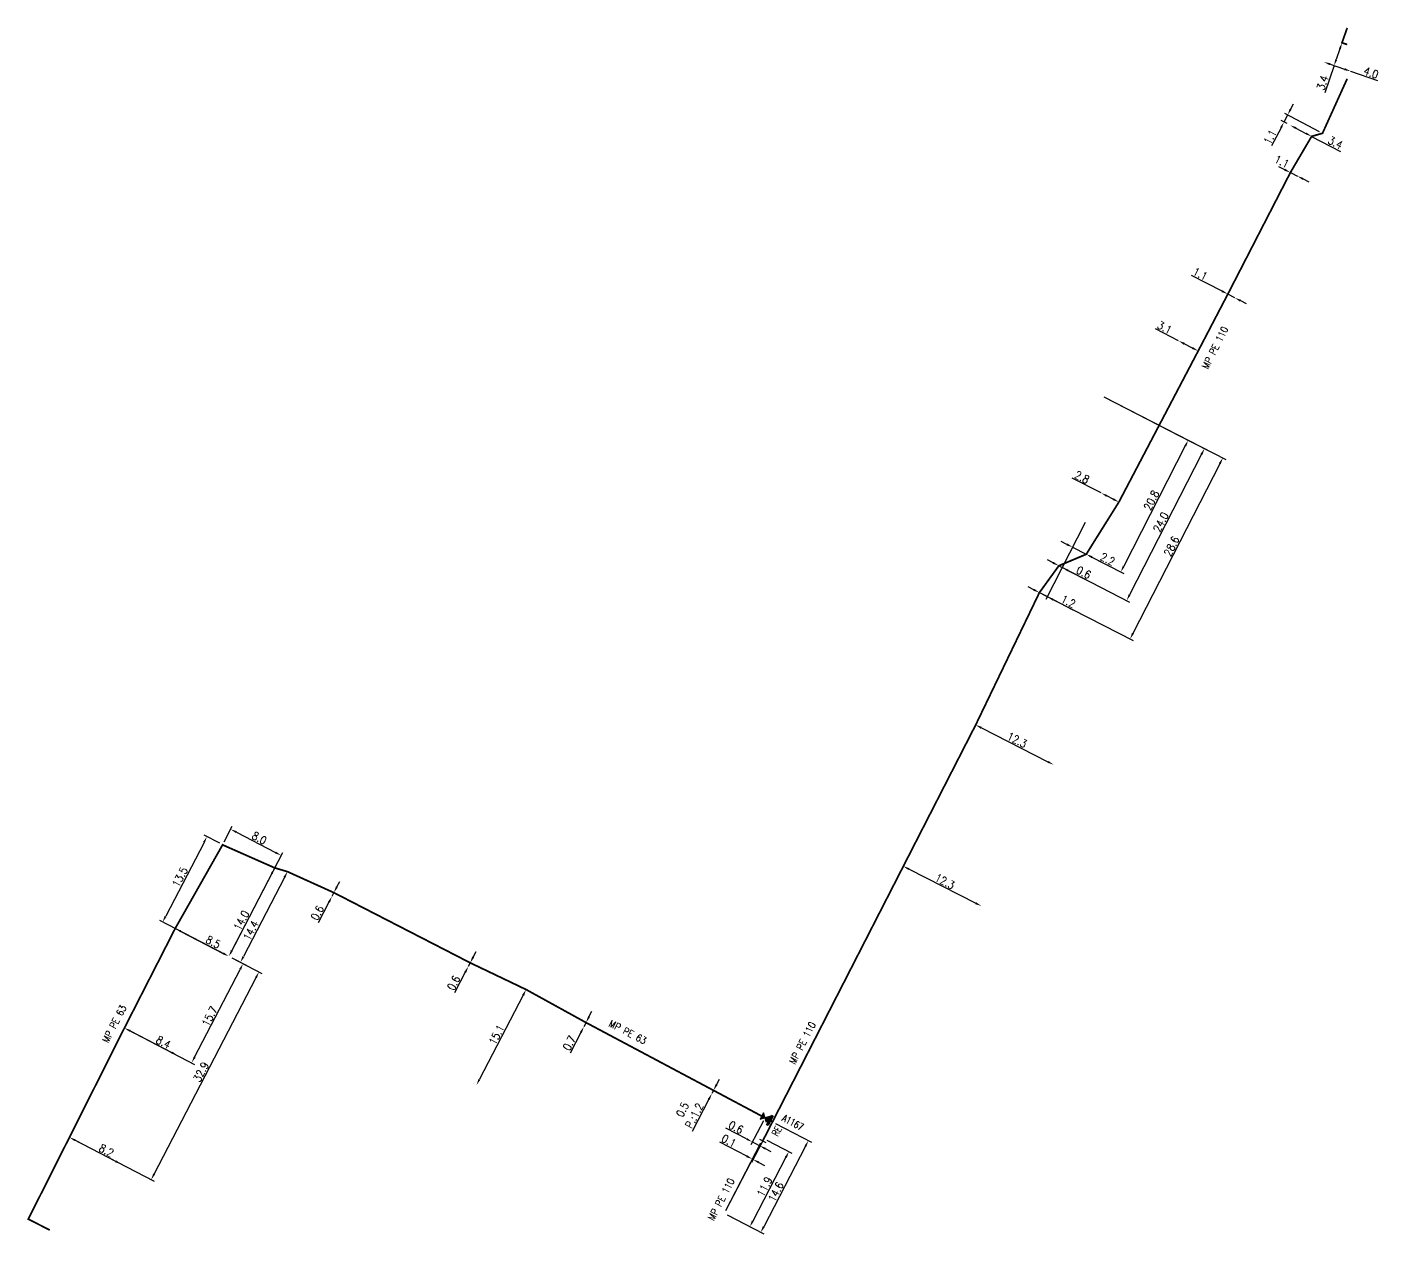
# Model space of a CAD drawing. Header units: millimetres. Extents: x 185000 to 186005, y 127000 to 128000.
# Drawn here: x 185814.4 to 186004.6, y 127101.7 to 127271.3 of the extents above; entities that cross this region are included whole.
import ezdxf
from ezdxf.enums import TextEntityAlignment as Align

# ---------------------------------------------------------------- set-up
doc = ezdxf.new("R2010")
doc.units = ezdxf.units.MM
doc.header["$PDMODE"] = 34
doc.layers.get('0').update_dxf_attribs({"linetype": 'CONTINUOUS'})
doc.layers.get('DEFPOINTS').update_dxf_attribs({"linetype": 'CONTINUOUS'})
for name, color, linetype in [('G_120', 4, 'CONTINUOUS'), ('G_300', 7, 'CONTINUOUS'), ('G_340', 7, 'CONTINUOUS')]:
    doc.layers.add(name, color=color, linetype=linetype)
doc.styles.add('G_ROMANS', font='ROMANS.SHX', dxfattribs={"width": 0.75})
doc.styles.get("Standard").update_dxf_attribs({"font": 'romans.shx', "width": 0.85})
doc.linetypes.add('G_TYPB_PE', pattern='A,5,-0.3,["o",Standard,S=1.5,R=0,X=0,Y=-0.5],-1.65', length=6.95)
doc.dimstyles.get("Standard").update_dxf_attribs({"dimtxt": 1.5, "dimasz": 1.2, "dimexe": 0.625, "dimexo": 0.625, "dimgap": 0.25, "dimtad": 1, "dimdec": 1, "dimzin": 0, "dimdsep": 46, "dimtxsty": 'Standard', "dimcen": -0.5, "dimadec": 0, "dimazin": 0, "dimtfac": 1, "dimtdec": 1, "dimtmove": 0, "dimatfit": 3, "dimfxl": 0, "dimtolj": 1, "dimtzin": 0, "dimarcsym": 0})

# ---------------------------------------------------------------- blocks, each defined once
blk = doc.blocks.new('*D232')
at = {"layer": 'DEFPOINTS', "color": 0, "linetype": 'Continuous', "transparency": 16777216}
for p in [(185996.74, 127266.36), (185996.74, 127266.36), (186000.48, 127265.07)]:
    blk.add_point(p, dxfattribs=at)
at = {"layer": 'G_120', "color": 0, "linetype": 'Continuous', "lineweight": -2, "transparency": 16777216}
for p, q in [((185997.59, 127266.07), (185999.63, 127265.36)), ((186000.48, 127265.07), (186004.24, 127263.78))]:
    blk.add_line(p, q, dxfattribs=at)
at = {"layer": 'G_120', "color": 0, "linetype": 'Continuous', "transparency": 16777216}
for points in [[(185997.64, 127266.21), (185997.55, 127265.92), (185996.74, 127266.36)], [(185999.68, 127265.51), (185999.58, 127265.22), (186000.48, 127265.07)]]:
    blk.add_solid(points, dxfattribs=at)
at = {"layer": 'G_120', "color": 0, "linetype": 'Continuous', "transparency": 16777216, "insert": (186003.36, 127264.87), "char_height": 1.125, "attachment_point": 5, "rotation": 340.9877}
blk.add_mtext('\\A1;4.0', dxfattribs=at)
blk = doc.blocks.new('*D233')
at = {"layer": 'DEFPOINTS', "color": 0, "linetype": 'Continuous', "transparency": 16777216}
for p in [(185999.27, 127269.08), (185999.27, 127269.08), (185998.16, 127265.87)]:
    blk.add_point(p, dxfattribs=at)
at = {"layer": 'G_120', "color": 0, "linetype": 'Continuous', "lineweight": -2, "transparency": 16777216}
for p, q in [((185998.98, 127268.23), (185998.46, 127266.72)), ((185998.16, 127265.87), (185996.85, 127262.06))]:
    blk.add_line(p, q, dxfattribs=at)
at = {"layer": 'G_120', "color": 0, "linetype": 'Continuous', "transparency": 16777216}
for points in [[(185998.84, 127268.28), (185999.12, 127268.18), (185999.27, 127269.08)], [(185998.32, 127266.77), (185998.6, 127266.67), (185998.16, 127265.87)]]:
    blk.add_solid(points, dxfattribs=at)
at = {"layer": 'G_120', "color": 0, "linetype": 'Continuous', "transparency": 16777216, "insert": (185996.54, 127263.45), "char_height": 1.125, "attachment_point": 5, "rotation": 70.9877}
blk.add_mtext('\\A1;3.4', dxfattribs=at)
blk = doc.blocks.new('*D234')
at = {"layer": 'DEFPOINTS', "color": 0, "linetype": 'Continuous', "transparency": 16777216}
for p in [(185991.98, 127257.49), (185991.98, 127257.49), (185995, 127255.92)]:
    blk.add_point(p, dxfattribs=at)
at = {"layer": 'G_120', "color": 0, "linetype": 'Continuous', "lineweight": -2, "transparency": 16777216}
for p, q in [((185992.78, 127257.08), (185994.2, 127256.34)), ((185995, 127255.92), (185999.07, 127253.8))]:
    blk.add_line(p, q, dxfattribs=at)
at = {"layer": 'G_120', "color": 0, "linetype": 'Continuous', "transparency": 16777216}
for points in [[(185992.85, 127257.21), (185992.71, 127256.94), (185991.98, 127257.49)], [(185994.27, 127256.47), (185994.13, 127256.21), (185995, 127255.92)]]:
    blk.add_solid(points, dxfattribs=at)
at = {"layer": 'G_120', "color": 0, "linetype": 'Continuous', "transparency": 16777216, "insert": (185998.34, 127255.03), "char_height": 1.125, "attachment_point": 5, "rotation": 332.5259}
blk.add_mtext('\\A1;3.4', dxfattribs=at)
blk = doc.blocks.new('*D235')
at = {"layer": 'DEFPOINTS', "color": 0, "linetype": 'Continuous', "transparency": 16777216}
for p in [(185992.01, 127250.83), (185993, 127250.34), (185993, 127250.34)]:
    blk.add_point(p, dxfattribs=at)
at = {"layer": 'G_120', "color": 0, "linetype": 'Continuous', "lineweight": -2, "transparency": 16777216}
for p, q in [((185991.21, 127251.23), (185990.41, 127251.64)), ((185992.01, 127250.83), (185993, 127250.34)), ((185993.8, 127249.93), (185994.6, 127249.53))]:
    blk.add_line(p, q, dxfattribs=at)
at = {"layer": 'G_120', "color": 0, "linetype": 'Continuous', "transparency": 16777216}
for points in [[(185991.28, 127251.37), (185991.14, 127251.1), (185992.01, 127250.83)], [(185993.87, 127250.07), (185993.73, 127249.8), (185993, 127250.34)]]:
    blk.add_solid(points, dxfattribs=at)
at = {"layer": 'G_120', "color": 0, "linetype": 'Continuous', "transparency": 16777216, "insert": (185990.81, 127252.39), "char_height": 1.125, "attachment_point": 5, "rotation": 333.3005}
blk.add_mtext('\\A1;1.1', dxfattribs=at)
blk = doc.blocks.new('*D236')
at = {"layer": 'DEFPOINTS', "color": 0, "linetype": 'Continuous', "transparency": 16777216}
for p in [(185983.22, 127233.75), (185984.19, 127233.24), (185984.19, 127233.24)]:
    blk.add_point(p, dxfattribs=at)
at = {"layer": 'G_120', "color": 0, "linetype": 'Continuous', "lineweight": -2, "transparency": 16777216}
for p, q in [((185982.42, 127234.17), (185978.13, 127236.39)), ((185984.19, 127233.24), (185983.22, 127233.75)), ((185984.99, 127232.83), (185985.79, 127232.42))]:
    blk.add_line(p, q, dxfattribs=at)
at = {"layer": 'G_120', "color": 0, "linetype": 'Continuous', "transparency": 16777216}
for points in [[(185982.49, 127234.3), (185982.35, 127234.03), (185983.22, 127233.75)], [(185985.06, 127232.96), (185984.92, 127232.7), (185984.19, 127233.24)]]:
    blk.add_solid(points, dxfattribs=at)
at = {"layer": 'G_120', "color": 0, "linetype": 'Continuous', "transparency": 16777216, "insert": (185979.35, 127236.6), "char_height": 1.125, "attachment_point": 5, "rotation": 332.5763}
blk.add_mtext('\\A1;1.1', dxfattribs=at)
blk = doc.blocks.new('*D237')
at = {"layer": 'DEFPOINTS', "color": 0, "linetype": 'Continuous', "transparency": 16777216}
for p in [(185976.3, 127227.19), (185976.3, 127227.19), (185979.05, 127225.76)]:
    blk.add_point(p, dxfattribs=at)
at = {"layer": 'G_120', "color": 0, "linetype": 'Continuous', "lineweight": -2, "transparency": 16777216}
for p, q in [((185976.3, 127227.19), (185973.05, 127228.87)), ((185978.25, 127226.17), (185977.09, 127226.77))]:
    blk.add_line(p, q, dxfattribs=at)
at = {"layer": 'G_120', "color": 0, "linetype": 'Continuous', "transparency": 16777216}
for points in [[(185977.16, 127226.91), (185977.02, 127226.64), (185976.3, 127227.19)], [(185978.32, 127226.31), (185978.18, 127226.04), (185979.05, 127225.76)]]:
    blk.add_solid(points, dxfattribs=at)
at = {"layer": 'G_120', "color": 0, "linetype": 'Continuous', "transparency": 16777216, "insert": (185974.33, 127229.05), "char_height": 1.125, "attachment_point": 5, "rotation": 332.571}
blk.add_mtext('\\A1;3.1', dxfattribs=at)
blk = doc.blocks.new('*D238')
at = {"layer": 'DEFPOINTS', "color": 0, "linetype": 'Continuous', "transparency": 16777216}
for p in [(185965.41, 127205.8), (185965.41, 127205.8), (185967.9, 127204.52)]:
    blk.add_point(p, dxfattribs=at)
at = {"layer": 'G_120', "color": 0, "linetype": 'Continuous', "lineweight": -2, "transparency": 16777216}
for p, q in [((185965.41, 127205.8), (185961.32, 127207.9)), ((185967.1, 127204.93), (185966.21, 127205.39))]:
    blk.add_line(p, q, dxfattribs=at)
at = {"layer": 'G_120', "color": 0, "linetype": 'Continuous', "transparency": 16777216}
for points in [[(185966.28, 127205.52), (185966.14, 127205.26), (185965.41, 127205.8)], [(185967.17, 127205.07), (185967.03, 127204.8), (185967.9, 127204.52)]]:
    blk.add_solid(points, dxfattribs=at)
at = {"layer": 'G_120', "color": 0, "linetype": 'Continuous', "transparency": 16777216, "insert": (185962.72, 127208.02), "char_height": 1.125, "attachment_point": 5, "rotation": 332.8446}
blk.add_mtext('\\A1;2.8', dxfattribs=at)
blk = doc.blocks.new('*D239')
at = {"layer": 'DEFPOINTS', "color": 0, "linetype": 'Continuous', "transparency": 16777216}
for p in [(185961.4, 127198.17), (185961.4, 127198.17), (185963.32, 127197.19)]:
    blk.add_point(p, dxfattribs=at)
at = {"layer": 'G_120', "color": 0, "linetype": 'Continuous', "lineweight": -2, "transparency": 16777216}
for p, q in [((185960.6, 127198.58), (185959.8, 127198.99)), ((185961.4, 127198.17), (185963.32, 127197.19)), ((185964.12, 127196.78), (185967.04, 127195.29))]:
    blk.add_line(p, q, dxfattribs=at)
at = {"layer": 'G_120', "color": 0, "linetype": 'Continuous', "transparency": 16777216}
for points in [[(185960.67, 127198.71), (185960.53, 127198.45), (185961.4, 127198.17)], [(185964.19, 127196.92), (185964.05, 127196.65), (185963.32, 127197.19)]]:
    blk.add_solid(points, dxfattribs=at)
at = {"layer": 'G_120', "color": 0, "linetype": 'Continuous', "transparency": 16777216, "insert": (185966.32, 127196.5), "char_height": 1.125, "attachment_point": 5, "rotation": 332.9429}
blk.add_mtext('\\A1;2.2', dxfattribs=at)
blk = doc.blocks.new('*D240')
at = {"layer": 'DEFPOINTS', "color": 0, "linetype": 'Continuous', "transparency": 16777216}
for p in [(185959.46, 127195.57), (185959.94, 127195.32), (185959.94, 127195.32)]:
    blk.add_point(p, dxfattribs=at)
at = {"layer": 'G_120', "color": 0, "linetype": 'Continuous', "lineweight": -2, "transparency": 16777216}
for p, q in [((185958.65, 127195.98), (185957.85, 127196.39)), ((185959.46, 127195.57), (185959.94, 127195.32)), ((185960.75, 127194.91), (185963.67, 127193.42))]:
    blk.add_line(p, q, dxfattribs=at)
at = {"layer": 'G_120', "color": 0, "linetype": 'Continuous', "transparency": 16777216}
for points in [[(185958.72, 127196.12), (185958.59, 127195.85), (185959.46, 127195.57)], [(185960.81, 127195.05), (185960.68, 127194.78), (185959.94, 127195.32)]]:
    blk.add_solid(points, dxfattribs=at)
at = {"layer": 'G_120', "color": 0, "linetype": 'Continuous', "transparency": 16777216, "insert": (185962.95, 127194.63), "char_height": 1.125, "attachment_point": 5, "rotation": 332.9429}
blk.add_mtext('\\A1;0.6', dxfattribs=at)
blk = doc.blocks.new('*D241')
at = {"layer": 'DEFPOINTS', "color": 0, "linetype": 'Continuous', "transparency": 16777216}
for p in [(185947.77, 127173.2), (185958.73, 127167.61), (185958.73, 127167.61)]:
    blk.add_point(p, dxfattribs=at)
at = {"layer": 'G_120', "color": 0, "linetype": 'Continuous', "lineweight": -2, "transparency": 16777216}
for p, q in [((185947.56, 127172.79), (185947.56, 127172.79)), ((185948.57, 127172.79), (185957.92, 127168.02))]:
    blk.add_line(p, q, dxfattribs=at)
at = {"layer": 'G_120', "color": 0, "linetype": 'Continuous', "transparency": 16777216}
for points in [[(185948.64, 127172.93), (185948.5, 127172.66), (185947.77, 127173.2)], [(185957.99, 127168.15), (185957.86, 127167.89), (185958.73, 127167.61)]]:
    blk.add_solid(points, dxfattribs=at)
at = {"layer": 'G_120', "color": 0, "linetype": 'Continuous', "transparency": 16777216, "insert": (185953.59, 127171.08), "char_height": 1.125, "attachment_point": 5, "rotation": 332.9563}
blk.add_mtext('\\A1;12.3', dxfattribs=at)
blk = doc.blocks.new('*D242')
at = {"layer": 'DEFPOINTS', "color": 0, "linetype": 'Continuous', "transparency": 16777216}
for p in [(185965.35, 127219.51), (185963.32, 127197.19), (185968.17, 127194.71)]:
    blk.add_point(p, dxfattribs=at)
at = {"layer": 'G_120', "color": 0, "linetype": 'Continuous', "lineweight": -2, "transparency": 16777216}
for p, q in [((185965.77, 127219.3), (185978.07, 127213)), ((185977.24, 127212.41), (185968.58, 127195.51)), ((185963.74, 127196.98), (185968.59, 127194.49))]:
    blk.add_line(p, q, dxfattribs=at)
at = {"layer": 'G_120', "color": 0, "linetype": 'Continuous', "transparency": 16777216}
for points in [[(185977.11, 127212.48), (185977.37, 127212.34), (185977.65, 127213.21)], [(185968.45, 127195.58), (185968.72, 127195.44), (185968.17, 127194.71)]]:
    blk.add_solid(points, dxfattribs=at)
at = {"layer": 'G_120', "color": 0, "linetype": 'Continuous', "transparency": 16777216, "insert": (185972.48, 127204.77), "char_height": 1.125, "attachment_point": 5, "rotation": 62.8764}
blk.add_mtext('\\A1;20.8', dxfattribs=at)
blk = doc.blocks.new('*D243')
at = {"layer": 'DEFPOINTS', "color": 0, "linetype": 'Continuous', "transparency": 16777216}
for p in [(185965.35, 127219.51), (185959.46, 127195.57), (185969, 127190.69)]:
    blk.add_point(p, dxfattribs=at)
at = {"layer": 'G_120', "color": 0, "linetype": 'Continuous', "lineweight": -2, "transparency": 16777216}
for p, q in [((185965.77, 127219.3), (185980.35, 127211.83)), ((185979.52, 127211.24), (185969.41, 127191.49)), ((185959.87, 127195.36), (185969.41, 127190.47))]:
    blk.add_line(p, q, dxfattribs=at)
at = {"layer": 'G_120', "color": 0, "linetype": 'Continuous', "transparency": 16777216}
for points in [[(185979.39, 127211.31), (185979.66, 127211.17), (185979.93, 127212.04)], [(185969.27, 127191.55), (185969.54, 127191.42), (185969, 127190.69)]]:
    blk.add_solid(points, dxfattribs=at)
at = {"layer": 'G_120', "color": 0, "linetype": 'Continuous', "transparency": 16777216, "insert": (185973.8, 127201.7), "char_height": 1.125, "attachment_point": 5, "rotation": 62.8764}
blk.add_mtext('\\A1;24.0', dxfattribs=at)
blk = doc.blocks.new('*D244')
at = {"layer": 'DEFPOINTS', "color": 0, "linetype": 'Continuous', "transparency": 16777216}
for p in [(185965.35, 127219.51), (185956.73, 127191.8), (185969.47, 127185.27)]:
    blk.add_point(p, dxfattribs=at)
at = {"layer": 'G_120', "color": 0, "linetype": 'Continuous', "lineweight": -2, "transparency": 16777216}
for p, q in [((185965.77, 127219.3), (185982.92, 127210.51)), ((185982.1, 127209.92), (185969.88, 127186.07)), ((185957.15, 127191.58), (185969.89, 127185.06))]:
    blk.add_line(p, q, dxfattribs=at)
at = {"layer": 'G_120', "color": 0, "linetype": 'Continuous', "transparency": 16777216}
for points in [[(185981.96, 127209.99), (185982.23, 127209.85), (185982.51, 127210.72)], [(185969.75, 127186.14), (185970.01, 127186.01), (185969.47, 127185.27)]]:
    blk.add_solid(points, dxfattribs=at)
at = {"layer": 'G_120', "color": 0, "linetype": 'Continuous', "transparency": 16777216, "insert": (185975.31, 127198.32), "char_height": 1.125, "attachment_point": 5, "rotation": 62.8764}
blk.add_mtext('\\A1;28.6', dxfattribs=at)
blk = doc.blocks.new('*D245')
at = {"layer": 'DEFPOINTS', "color": 0, "linetype": 'Continuous', "transparency": 16777216}
for p in [(185963.39, 127202.05), (185956.73, 127191.8), (185957.85, 127191.23)]:
    blk.add_point(p, dxfattribs=at)
at = {"layer": 'G_120', "color": 0, "linetype": 'Continuous', "lineweight": -2, "transparency": 16777216}
for p, q in [((185963.18, 127201.63), (185957.63, 127190.81)), ((185955.93, 127192.21), (185955.13, 127192.62)), ((185956.73, 127191.8), (185957.85, 127191.23)), ((185958.65, 127190.82), (185961.44, 127189.38))]:
    blk.add_line(p, q, dxfattribs=at)
at = {"layer": 'G_120', "color": 0, "linetype": 'Continuous', "transparency": 16777216}
for points in [[(185956, 127192.34), (185955.87, 127192.07), (185956.73, 127191.8)], [(185958.72, 127190.95), (185958.58, 127190.68), (185957.85, 127191.23)]]:
    blk.add_solid(points, dxfattribs=at)
at = {"layer": 'G_120', "color": 0, "linetype": 'Continuous', "transparency": 16777216, "insert": (185960.79, 127190.56), "char_height": 1.125, "attachment_point": 5, "rotation": 332.8764}
blk.add_mtext('\\A1;1.2', dxfattribs=at)
blk = doc.blocks.new('*D246')
at = {"layer": 'DEFPOINTS', "color": 0, "linetype": 'Continuous', "transparency": 16777216}
for p in [(185991.11, 127257.94), (185991.98, 127257.49), (185996.53, 127256.36)]:
    blk.add_point(p, dxfattribs=at)
at = {"layer": 'G_120', "color": 0, "linetype": 'Continuous', "lineweight": -2, "transparency": 16777216}
for p, q in [((185996.11, 127256.58), (185991.21, 127259.13)), ((185992.04, 127259.72), (185992.45, 127260.51)), ((185990.7, 127257.14), (185989.38, 127254.6)), ((185991.56, 127257.71), (185990.7, 127258.16)), ((185991.62, 127258.92), (185991.11, 127257.94))]:
    blk.add_line(p, q, dxfattribs=at)
at = {"layer": 'G_120', "color": 0, "linetype": 'Continuous', "transparency": 16777216}
for points in [[(185991.9, 127259.78), (185992.17, 127259.65), (185991.62, 127258.92)], [(185990.57, 127257.21), (185990.83, 127257.07), (185991.11, 127257.94)]]:
    blk.add_solid(points, dxfattribs=at)
at = {"layer": 'G_120', "color": 0, "linetype": 'Continuous', "transparency": 16777216, "insert": (185989.16, 127255.82), "char_height": 1.125, "attachment_point": 5, "rotation": 62.5259}
blk.add_mtext('\\A1;1.1', dxfattribs=at)
blk = doc.blocks.new('*D291')
at = {"layer": 'DEFPOINTS', "color": 0, "linetype": 'Continuous', "transparency": 16777216}
for p in [(185919.21, 127117.42), (185912.43, 127104.54), (185917.56, 127101.88)]:
    blk.add_point(p, dxfattribs=at)
at = {"layer": 'G_120', "color": 0, "linetype": 'Continuous', "lineweight": -2, "transparency": 16777216}
for p, q in [((185919.62, 127117.2), (185924.68, 127114.58)), ((185923.85, 127114), (185917.98, 127102.68)), ((185912.85, 127104.33), (185917.98, 127101.66))]:
    blk.add_line(p, q, dxfattribs=at)
at = {"layer": 'G_120', "color": 0, "linetype": 'Continuous', "transparency": 16777216}
for points in [[(185923.72, 127114.07), (185923.98, 127113.93), (185924.26, 127114.8)], [(185917.84, 127102.75), (185918.11, 127102.61), (185917.56, 127101.88)]]:
    blk.add_solid(points, dxfattribs=at)
at = {"layer": 'G_120', "color": 0, "linetype": 'Continuous', "transparency": 16777216, "insert": (185919.68, 127107.58), "char_height": 1.125, "attachment_point": 5, "rotation": 62.575}
blk.add_mtext('\\A1;14.6', dxfattribs=at)
blk = doc.blocks.new('*D292')
at = {"layer": 'DEFPOINTS', "color": 0, "transparency": 16777216}
for p in [(185918, 127115.06), (185912.43, 127104.54), (185916.03, 127102.68)]:
    blk.add_point(p, dxfattribs=at)
at = {"layer": 'G_340', "color": 0, "lineweight": -2, "transparency": 16777216}
for p, q in [((185918.42, 127114.84), (185921.92, 127113.02)), ((185921.09, 127112.44), (185916.44, 127103.48)), ((185912.85, 127104.33), (185916.44, 127102.46))]:
    blk.add_line(p, q, dxfattribs=at)
at = {"layer": 'G_340', "color": 0, "transparency": 16777216}
for points in [[(185920.96, 127112.51), (185921.23, 127112.37), (185921.51, 127113.24)], [(185916.31, 127103.55), (185916.58, 127103.41), (185916.03, 127102.68)]]:
    blk.add_solid(points, dxfattribs=at)
at = {"layer": 'G_340', "color": 0, "transparency": 16777216, "insert": (185918.1, 127108.3), "char_height": 1.125, "attachment_point": 5, "rotation": 62.575}
blk.add_mtext('\\A1;11.9', dxfattribs=at)
blk = doc.blocks.new('G_340_07')
at = {"color": 0, "linetype": 'Continuous', "const_width": 0.25, "flags": 128}
blk.add_lwpolyline([(0, 0), (0.35, 0)], dxfattribs=at)
at = {"color": 0, "linetype": 'Continuous', "flags": 128}
blk.add_lwpolyline([(0.35, -0.5), (0.35, 0.5)], dxfattribs=at)
at = {"color": 0, "linetype": 'Continuous', "width": 0.75, "flags": 3}
for tag, p in [('DEF_LEG', (0, -5)), ('DEF_COUP', (0, -7.5)), ('DEF_TYPE', (0, -10))]:
    blk.add_attdef(tag, text='', height=1.2, dxfattribs=at).set_placement(p, align=Align.MIDDLE)
blk = doc.blocks.new('*D293')
at = {"layer": 'DEFPOINTS', "color": 0, "transparency": 16777216}
for p in [(185918.14, 127117.99), (185917.38, 127114.07), (185912.43, 127104.54)]:
    blk.add_point(p, dxfattribs=at)
at = {"layer": 'G_300', "color": 0, "lineweight": -2, "transparency": 16777216}
for p, q in [((185915.57, 127115.01), (185912.66, 127116.52)), ((185917.92, 127117.57), (185916.16, 127114.18)), ((185912.65, 127104.96), (185917.59, 127114.49)), ((185917.38, 127114.07), (185916.37, 127114.59)), ((185918.18, 127113.66), (185918.97, 127113.24))]:
    blk.add_line(p, q, dxfattribs=at)
at = {"layer": 'G_300', "color": 0, "transparency": 16777216}
for points in [[(185915.64, 127115.14), (185915.51, 127114.88), (185916.37, 127114.59)], [(185918.24, 127113.79), (185918.11, 127113.53), (185917.38, 127114.07)]]:
    blk.add_solid(points, dxfattribs=at)
at = {"layer": 'G_300', "color": 0, "transparency": 16777216, "insert": (185914.07, 127116.64), "char_height": 1.125, "attachment_point": 5, "rotation": 332.575}
blk.add_mtext('\\A1;0.6', dxfattribs=at)
blk = doc.blocks.new('*D294')
at = {"layer": 'DEFPOINTS', "color": 0, "linetype": 'Continuous', "transparency": 16777216}
for p in [(185910.68, 127121.39), (185910.68, 127121.39), (185910.91, 127121.84)]:
    blk.add_point(p, dxfattribs=at)
at = {"layer": 'G_120', "color": 0, "linetype": 'Continuous', "lineweight": -2, "transparency": 16777216}
for p, q in [((185911.32, 127122.63), (185911.74, 127123.43)), ((185910.26, 127120.59), (185907.91, 127116.07)), ((185910.91, 127121.84), (185910.68, 127121.39))]:
    blk.add_line(p, q, dxfattribs=at)
at = {"layer": 'G_120', "color": 0, "linetype": 'Continuous', "transparency": 16777216}
for points in [[(185911.19, 127122.7), (185911.46, 127122.56), (185910.91, 127121.84)], [(185910.13, 127120.66), (185910.4, 127120.52), (185910.68, 127121.39)]]:
    blk.add_solid(points, dxfattribs=at)
at = {"layer": 'G_120', "color": 0, "linetype": 'Continuous', "transparency": 16777216, "insert": (185907.38, 127118.71), "char_height": 1.125, "attachment_point": 5, "rotation": 62.556}
blk.add_mtext('\\A1;0.5\\PP.:1.2', dxfattribs=at)
blk = doc.blocks.new('*D295')
at = {"layer": 'DEFPOINTS', "color": 0, "linetype": 'Continuous', "transparency": 16777216}
for p in [(185876.44, 127139.24), (185876.44, 127139.24), (185876.71, 127139.77)]:
    blk.add_point(p, dxfattribs=at)
at = {"layer": 'G_120', "color": 0, "linetype": 'Continuous', "lineweight": -2, "transparency": 16777216}
for p, q in [((185877.13, 127140.57), (185877.54, 127141.37)), ((185876.71, 127139.77), (185876.44, 127139.24)), ((185876.02, 127138.44), (185874.51, 127135.53))]:
    blk.add_line(p, q, dxfattribs=at)
at = {"layer": 'G_120', "color": 0, "linetype": 'Continuous', "transparency": 16777216}
for points in [[(185875.89, 127138.51), (185876.15, 127138.37), (185876.44, 127139.24)], [(185876.99, 127140.64), (185877.26, 127140.5), (185876.71, 127139.77)]]:
    blk.add_solid(points, dxfattribs=at)
at = {"layer": 'G_120', "color": 0, "linetype": 'Continuous', "transparency": 16777216, "insert": (185874.39, 127136.93), "char_height": 1.125, "attachment_point": 5, "rotation": 62.556}
blk.add_mtext('\\A1;0.6', dxfattribs=at)
blk = doc.blocks.new('*D296')
at = {"layer": 'DEFPOINTS', "color": 0, "linetype": 'Continuous', "transparency": 16777216}
for p in [(185857.27, 127149.09), (185857.27, 127149.09), (185857.54, 127149.63)]:
    blk.add_point(p, dxfattribs=at)
at = {"layer": 'G_120', "color": 0, "linetype": 'Continuous', "lineweight": -2, "transparency": 16777216}
for p, q in [((185857.96, 127150.43), (185858.37, 127151.22)), ((185857.54, 127149.63), (185857.27, 127149.09)), ((185856.85, 127148.3), (185855.34, 127145.39))]:
    blk.add_line(p, q, dxfattribs=at)
at = {"layer": 'G_120', "color": 0, "linetype": 'Continuous', "transparency": 16777216}
for points in [[(185856.72, 127148.36), (185856.99, 127148.23), (185857.27, 127149.09)], [(185857.83, 127150.49), (185858.09, 127150.36), (185857.54, 127149.63)]]:
    blk.add_solid(points, dxfattribs=at)
at = {"layer": 'G_120', "color": 0, "linetype": 'Continuous', "transparency": 16777216, "insert": (185855.22, 127146.79), "char_height": 1.125, "attachment_point": 5, "rotation": 62.556}
blk.add_mtext('\\A1;0.6', dxfattribs=at)
blk = doc.blocks.new('*D297')
at = {"layer": 'DEFPOINTS', "color": 0, "linetype": 'Continuous', "transparency": 16777216}
for p in [(185892.69, 127130.79), (185892.69, 127130.79), (185892.99, 127131.37)]:
    blk.add_point(p, dxfattribs=at)
at = {"layer": 'G_120', "color": 0, "linetype": 'Continuous', "lineweight": -2, "transparency": 16777216}
for p, q in [((185893.4, 127132.17), (185893.82, 127132.96)), ((185892.28, 127129.99), (185890.76, 127127.08)), ((185892.99, 127131.37), (185892.69, 127130.79))]:
    blk.add_line(p, q, dxfattribs=at)
at = {"layer": 'G_120', "color": 0, "linetype": 'Continuous', "transparency": 16777216}
for points in [[(185893.27, 127132.24), (185893.54, 127132.1), (185892.99, 127131.37)], [(185892.14, 127130.06), (185892.41, 127129.92), (185892.69, 127130.79)]]:
    blk.add_solid(points, dxfattribs=at)
at = {"layer": 'G_120', "color": 0, "linetype": 'Continuous', "transparency": 16777216, "insert": (185890.65, 127128.48), "char_height": 1.125, "attachment_point": 5, "rotation": 62.556}
blk.add_mtext('\\A1;0.7', dxfattribs=at)
blk = doc.blocks.new('*D298')
at = {"layer": 'DEFPOINTS', "color": 0, "linetype": 'Continuous', "transparency": 16777216}
for p in [(185884.57, 127136.01), (185877.61, 127122.62), (185877.61, 127122.62)]:
    blk.add_point(p, dxfattribs=at)
at = {"layer": 'G_120', "color": 0, "linetype": 'Continuous', "lineweight": -2, "transparency": 16777216}
for p, q in [((185884.15, 127136.23), (185884.15, 127136.23)), ((185884.15, 127135.21), (185878.02, 127123.41)), ((185877.19, 127122.83), (185877.19, 127122.83))]:
    blk.add_line(p, q, dxfattribs=at)
at = {"layer": 'G_120', "color": 0, "linetype": 'Continuous', "transparency": 16777216}
for points in [[(185884.02, 127135.28), (185884.29, 127135.15), (185884.57, 127136.01)], [(185877.89, 127123.48), (185878.15, 127123.34), (185877.61, 127122.62)]]:
    blk.add_solid(points, dxfattribs=at)
at = {"layer": 'G_120', "color": 0, "linetype": 'Continuous', "transparency": 16777216, "insert": (185880.42, 127129.66), "char_height": 1.125, "attachment_point": 5, "rotation": 62.5363}
blk.add_mtext('\\A1;15.1', dxfattribs=at)
blk = doc.blocks.new('*D299')
at = {"layer": 'DEFPOINTS', "color": 0, "linetype": 'Continuous', "transparency": 16777216}
for p in [(185849.23, 127153.11), (185842.78, 127140.69), (185842.78, 127140.69)]:
    blk.add_point(p, dxfattribs=at)
at = {"layer": 'G_120', "color": 0, "linetype": 'Continuous', "lineweight": -2, "transparency": 16777216}
blk.add_line((185848.82, 127152.31), (185843.19, 127141.48), dxfattribs=at)
at = {"layer": 'G_120', "color": 0, "linetype": 'Continuous', "transparency": 16777216}
for points in [[(185848.68, 127152.38), (185848.95, 127152.24), (185849.23, 127153.11)], [(185843.06, 127141.55), (185843.33, 127141.42), (185842.78, 127140.69)]]:
    blk.add_solid(points, dxfattribs=at)
at = {"layer": 'G_120', "color": 0, "linetype": 'Continuous', "transparency": 16777216, "insert": (185844.55, 127145.72), "char_height": 1.125, "attachment_point": 5, "rotation": 62.556}
blk.add_mtext('\\A1;14.0', dxfattribs=at)
blk = doc.blocks.new('*D300')
at = {"layer": 'DEFPOINTS', "color": 0, "linetype": 'Continuous', "transparency": 16777216}
for p in [(185835.24, 127144.6), (185842.78, 127140.69), (185842.78, 127140.69)]:
    blk.add_point(p, dxfattribs=at)
at = {"layer": 'G_120', "color": 0, "linetype": 'Continuous', "lineweight": -2, "transparency": 16777216}
blk.add_line((185836.04, 127144.19), (185841.98, 127141.1), dxfattribs=at)
at = {"layer": 'G_120', "color": 0, "linetype": 'Continuous', "transparency": 16777216}
for points in [[(185836.1, 127144.32), (185835.97, 127144.06), (185835.24, 127144.6)], [(185842.05, 127141.23), (185841.91, 127140.97), (185842.78, 127140.69)]]:
    blk.add_solid(points, dxfattribs=at)
at = {"layer": 'G_120', "color": 0, "linetype": 'Continuous', "transparency": 16777216, "insert": (185840.58, 127142.68), "char_height": 1.125, "attachment_point": 5, "rotation": 332.556}
blk.add_mtext('\\A1;8.5', dxfattribs=at)
blk = doc.blocks.new('*D301')
at = {"layer": 'DEFPOINTS', "color": 0, "linetype": 'Continuous', "transparency": 16777216}
for p in [(185842.78, 127140.69), (185844.78, 127139.65), (185828.1, 127130.61)]:
    blk.add_point(p, dxfattribs=at)
at = {"layer": 'G_120', "color": 0, "linetype": 'Continuous', "lineweight": -2, "transparency": 16777216}
for p, q in [((185843.2, 127140.47), (185845.2, 127139.43)), ((185837.96, 127126.5), (185844.37, 127138.85)), ((185828.52, 127130.39), (185837.96, 127125.49))]:
    blk.add_line(p, q, dxfattribs=at)
at = {"layer": 'G_120', "color": 0, "linetype": 'Continuous', "transparency": 16777216}
for points in [[(185844.23, 127138.92), (185844.5, 127138.78), (185844.78, 127139.65)], [(185837.83, 127126.57), (185838.1, 127126.44), (185837.55, 127125.71)]]:
    blk.add_solid(points, dxfattribs=at)
at = {"layer": 'G_120', "color": 0, "linetype": 'Continuous', "transparency": 16777216, "insert": (185840.09, 127132.24), "char_height": 1.125, "attachment_point": 5, "rotation": 62.575}
blk.add_mtext('\\A1;15.7', dxfattribs=at)
blk = doc.blocks.new('*D302')
at = {"layer": 'DEFPOINTS', "color": 0, "linetype": 'Continuous', "transparency": 16777216}
for p in [(185842.78, 127140.69), (185847.01, 127138.49), (185820.37, 127115.24)]:
    blk.add_point(p, dxfattribs=at)
at = {"layer": 'G_120', "color": 0, "linetype": 'Continuous', "lineweight": -2, "transparency": 16777216}
for p, q in [((185843.2, 127140.47), (185847.43, 127138.27)), ((185832.27, 127110.08), (185846.6, 127137.69)), ((185820.78, 127115.03), (185832.27, 127109.07))]:
    blk.add_line(p, q, dxfattribs=at)
at = {"layer": 'G_120', "color": 0, "linetype": 'Continuous', "transparency": 16777216}
for points in [[(185846.47, 127137.76), (185846.73, 127137.62), (185847.01, 127138.49)], [(185832.14, 127110.15), (185832.4, 127110.01), (185831.86, 127109.28)]]:
    blk.add_solid(points, dxfattribs=at)
at = {"layer": 'G_120', "color": 0, "linetype": 'Continuous', "transparency": 16777216, "insert": (185838.87, 127124.43), "char_height": 1.125, "attachment_point": 5, "rotation": 62.575}
blk.add_mtext('\\A1;32.9', dxfattribs=at)
blk = doc.blocks.new('*D303')
at = {"layer": 'DEFPOINTS', "color": 0, "linetype": 'Continuous', "transparency": 16777216}
for p in [(185828.1, 127130.61), (185835.56, 127126.75), (185835.56, 127126.75)]:
    blk.add_point(p, dxfattribs=at)
at = {"layer": 'G_120', "color": 0, "linetype": 'Continuous', "lineweight": -2, "transparency": 16777216}
blk.add_line((185828.9, 127130.19), (185834.76, 127127.16), dxfattribs=at)
at = {"layer": 'G_120', "color": 0, "linetype": 'Continuous', "transparency": 16777216}
for points in [[(185828.97, 127130.33), (185828.83, 127130.06), (185828.1, 127130.61)], [(185834.83, 127127.29), (185834.69, 127127.03), (185835.56, 127126.75)]]:
    blk.add_solid(points, dxfattribs=at)
at = {"layer": 'G_120', "color": 0, "linetype": 'Continuous', "transparency": 16777216, "insert": (185833.59, 127128.61), "char_height": 1.125, "attachment_point": 5, "rotation": 332.6197}
blk.add_mtext('\\A1;8.4', dxfattribs=at)
blk = doc.blocks.new('*D304')
at = {"layer": 'DEFPOINTS', "color": 0, "linetype": 'Continuous', "transparency": 16777216}
for p in [(185820.37, 127115.24), (185827.65, 127111.47), (185827.65, 127111.47)]:
    blk.add_point(p, dxfattribs=at)
at = {"layer": 'G_120', "color": 0, "linetype": 'Continuous', "lineweight": -2, "transparency": 16777216}
blk.add_line((185821.17, 127114.83), (185826.85, 127111.89), dxfattribs=at)
at = {"layer": 'G_120', "color": 0, "linetype": 'Continuous', "transparency": 16777216}
for points in [[(185821.24, 127114.96), (185821.1, 127114.7), (185820.37, 127115.24)], [(185826.92, 127112.02), (185826.78, 127111.75), (185827.65, 127111.47)]]:
    blk.add_solid(points, dxfattribs=at)
at = {"layer": 'G_120', "color": 0, "linetype": 'Continuous', "transparency": 16777216, "insert": (185825.57, 127113.39), "char_height": 1.125, "attachment_point": 5, "rotation": 332.6197}
blk.add_mtext('\\A1;8.2', dxfattribs=at)
blk = doc.blocks.new('*D305')
at = {"layer": 'DEFPOINTS', "color": 0, "linetype": 'Continuous', "transparency": 16777216}
for p in [(185841.9, 127156.35), (185833.48, 127145.52), (185842.78, 127140.69)]:
    blk.add_point(p, dxfattribs=at)
at = {"layer": 'G_120', "color": 0, "linetype": 'Continuous', "lineweight": -2, "transparency": 16777216}
for p, q in [((185839.29, 127156.7), (185833.9, 127146.31)), ((185841.49, 127156.57), (185839.29, 127157.71)), ((185842.36, 127140.9), (185833.07, 127145.73))]:
    blk.add_line(p, q, dxfattribs=at)
at = {"layer": 'G_120', "color": 0, "linetype": 'Continuous', "transparency": 16777216}
for points in [[(185839.16, 127156.77), (185839.42, 127156.63), (185839.7, 127157.5)], [(185833.76, 127146.38), (185834.03, 127146.24), (185833.48, 127145.52)]]:
    blk.add_solid(points, dxfattribs=at)
at = {"layer": 'G_120', "color": 0, "linetype": 'Continuous', "transparency": 16777216, "insert": (185835.91, 127151.82), "char_height": 1.125, "attachment_point": 5, "rotation": 62.556}
blk.add_mtext('\\A1;13.5', dxfattribs=at)
blk = doc.blocks.new('*D306')
at = {"layer": 'DEFPOINTS', "color": 0, "linetype": 'Continuous', "transparency": 16777216}
for p in [(185841.9, 127156.35), (185850.14, 127154.86), (185842.78, 127140.69)]:
    blk.add_point(p, dxfattribs=at)
at = {"layer": 'G_120', "color": 0, "linetype": 'Continuous', "lineweight": -2, "transparency": 16777216}
for p, q in [((185842.12, 127156.77), (185843.26, 127158.96)), ((185843.84, 127158.13), (185849.34, 127155.27)), ((185843, 127141.1), (185850.36, 127155.27))]:
    blk.add_line(p, q, dxfattribs=at)
at = {"layer": 'G_120', "color": 0, "linetype": 'Continuous', "transparency": 16777216}
for points in [[(185843.91, 127158.26), (185843.77, 127158), (185843.04, 127158.54)], [(185849.41, 127155.4), (185849.27, 127155.14), (185850.14, 127154.86)]]:
    blk.add_solid(points, dxfattribs=at)
at = {"layer": 'G_120', "color": 0, "linetype": 'Continuous', "transparency": 16777216, "insert": (185847.06, 127157.3), "char_height": 1.125, "attachment_point": 5, "rotation": 332.556}
blk.add_mtext('\\A1;8.0', dxfattribs=at)
blk = doc.blocks.new('G_300_04')
at = {"linetype": 'Continuous'}
h = blk.add_hatch(color=0, dxfattribs=at)
h.paths.add_polyline_path([(-0.5, 0.5), (-0.5, -0.5), (0, 0)])
h.paths.add_polyline_path([(0.5, 0.5), (0, 0), (0.5, -0.5)])
at = {"color": 0, "linetype": 'Continuous', "flags": 128}
blk.add_lwpolyline([(-0.5, -0.5), (0.5, 0.5), (0.5, -0.5), (-0.5, 0.5)], close=True, dxfattribs=at)
at = {"color": 0, "linetype": 'Continuous', "width": 0.75}
blk.add_attdef('NUM', text='', height=1, dxfattribs=at).set_placement((0, 1.78), align=Align.MIDDLE_CENTER)
at = {"color": 0, "linetype": 'Continuous', "width": 0.75, "flags": 3}
for tag, p in [('DEF_LEG', (0, -5)), ('DEF_COUP', (0, -7.5)), ('DEF_TYPE', (0, -10))]:
    blk.add_attdef(tag, text='', height=1.2, dxfattribs=at).set_placement(p, align=Align.MIDDLE)
blk = doc.blocks.new('*D307')
at = {"layer": 'DEFPOINTS', "color": 0, "linetype": 'Continuous', "transparency": 16777216}
for p in [(185937.6, 127153.35), (185948.58, 127147.74), (185948.59, 127147.75)]:
    blk.add_point(p, dxfattribs=at)
at = {"layer": 'G_120', "color": 0, "linetype": 'Continuous', "lineweight": -2, "transparency": 16777216}
for p, q in [((185937.39, 127152.93), (185937.39, 127152.92)), ((185938.4, 127152.93), (185947.78, 127148.15)), ((185948.37, 127147.33), (185948.37, 127147.32))]:
    blk.add_line(p, q, dxfattribs=at)
at = {"layer": 'G_120', "color": 0, "linetype": 'Continuous', "transparency": 16777216}
for points in [[(185938.47, 127153.07), (185938.33, 127152.8), (185937.6, 127153.34)], [(185947.85, 127148.28), (185947.71, 127148.02), (185948.58, 127147.74)]]:
    blk.add_solid(points, dxfattribs=at)
at = {"layer": 'G_120', "color": 0, "linetype": 'Continuous', "transparency": 16777216, "insert": (185943.43, 127151.21), "char_height": 1.125, "attachment_point": 5, "rotation": 332.9851}
blk.add_mtext('\\A1;12.3', dxfattribs=at)
blk = doc.blocks.new('*D308')
at = {"layer": 'DEFPOINTS', "color": 0, "linetype": 'Continuous', "transparency": 16777216}
for p in [(185851.02, 127152.58), (185844.41, 127139.84), (185844.41, 127139.84)]:
    blk.add_point(p, dxfattribs=at)
at = {"layer": 'G_120', "color": 0, "linetype": 'Continuous', "lineweight": -2, "transparency": 16777216}
blk.add_line((185850.61, 127151.78), (185844.83, 127140.64), dxfattribs=at)
at = {"layer": 'G_120', "color": 0, "linetype": 'Continuous', "transparency": 16777216}
for points in [[(185850.47, 127151.85), (185850.74, 127151.71), (185851.02, 127152.58)], [(185844.69, 127140.71), (185844.96, 127140.57), (185844.41, 127139.84)]]:
    blk.add_solid(points, dxfattribs=at)
at = {"layer": 'G_120', "color": 0, "linetype": 'Continuous', "transparency": 16777216, "insert": (185845.89, 127144.31), "char_height": 1.125, "attachment_point": 5, "rotation": 62.575}
blk.add_mtext('\\A1;14.4', dxfattribs=at)
blk = doc.blocks.new('*D560')
at = {"layer": 'DEFPOINTS', "color": 0, "transparency": 16777216}
for p in [(185918, 127115.06), (185916.39, 127112.18), (185912.43, 127104.54)]:
    blk.add_point(p, dxfattribs=at)
at = {"layer": 'G_340', "color": 0, "lineweight": -2, "transparency": 16777216}
for p, q in [((185915.59, 127112.59), (185911.8, 127114.56)), ((185917.79, 127114.64), (185916.27, 127111.71)), ((185912.65, 127104.96), (185916.61, 127112.59)), ((185916.48, 127112.13), (185916.39, 127112.18)), ((185917.28, 127111.72), (185918.08, 127111.3))]:
    blk.add_line(p, q, dxfattribs=at)
at = {"layer": 'G_340', "color": 0, "transparency": 16777216}
for points in [[(185915.66, 127112.72), (185915.52, 127112.46), (185916.39, 127112.18)], [(185917.35, 127111.85), (185917.21, 127111.58), (185916.48, 127112.13)]]:
    blk.add_solid(points, dxfattribs=at)
at = {"layer": 'G_340', "color": 0, "transparency": 16777216, "insert": (185913.08, 127114.74), "char_height": 1.125, "attachment_point": 5, "rotation": 332.575}
blk.add_mtext('\\A1;0.1', dxfattribs=at)
blk = doc.blocks.new('G_340_17')
at = {"linetype": 'Continuous'}
blk.add_hatch(color=0, dxfattribs=at).paths.add_polyline_path([(0.125, 0.75), (-0.125, 0.75), (-0.125, -0.75), (0.125, -0.75)])
at = {"color": 0, "linetype": 'Continuous'}
blk.add_lwpolyline([(-0.125, 0.75), (0.125, 0.75), (0.125, -0.75), (-0.125, -0.75)], close=True, dxfattribs=at)
at = {"color": 0, "linetype": 'Continuous', "width": 0.75}
for tag, height, flags, p in [('RE', 1, 8, (0, 2.5)), ('DEF_LEG', 1.2, 3, (0, -5)), ('DEF_COUP', 1.2, 3, (0, -7.5)), ('DEF_TYPE', 1.2, 3, (0, -10))]:
    blk.add_attdef(tag, text='', height=height, dxfattribs=dict(at, flags=flags)).set_placement(p, align=Align.MIDDLE)

msp = doc.modelspace()

# ---------------------------------------------------------------- linework, layer by layer
at = {"layer": 'G_120', "linetype": 'G_TYPB_PE', "const_width": 0.25}
msp.add_lwpolyline([(186000, 127268.83), (185999.27, 127269.08), (186000, 127271.16)], dxfattribs=at)
at = {"layer": 'G_120', "linetype": 'G_TYPB_PE', "ltscale": 0.5}
msp.add_lwpolyline([(185918, 127115.06, 0.25, 0.25, 0), (185919.21, 127117.42, 0.25, 0.25, 0), (185947.77, 127173.2, 0.25, 0.25, 0), (185956.73, 127191.8, 0.25, 0.25, 0), (185959.46, 127195.57, 0.25, 0.25, 0), (185963.32, 127197.19, 0.25, 0.25, 0), (185964.2, 127198.61, 0.25, 0.25, 0), (185967.9, 127204.52, 0.25, 0.25, 0), (185979.05, 127225.76, 0.25, 0.25, 0), (185983.22, 127233.75, 0.25, 0.25, 0), (185992.01, 127250.83, 0.25, 0.25, 0), (185995, 127255.92, 0.25, 0.25, 0), (185996.53, 127256.36, 0.25, 0.25, 0), (186000, 127264.02, 0, 0, 0)], format="xyseb", dxfattribs=at)
at = {"layer": 'G_120', "linetype": 'G_TYPB_PE', "ltscale": 0.5, "const_width": 0.25}
msp.add_lwpolyline([(185817.62, 127102.21), (185814.58, 127103.74), (185820.37, 127115.24), (185828.1, 127130.61), (185835.24, 127144.6), (185841.9, 127156.35), (185849.23, 127153.11), (185851.02, 127152.58), (185857.54, 127149.63), (185876.71, 127139.77), (185884.57, 127136.01), (185892.99, 127131.37), (185910.91, 127121.84), (185917.69, 127118.23)], dxfattribs=at)
at = {"layer": 'G_120', "linetype": 'G_TYPB_PE'}
msp.add_lwpolyline([(185918.58, 127117.76, 0.25, 0.25, 0), (185919.21, 127117.42, 0, 0, 0)], format="xyseb", dxfattribs=at)

# ---------------------------------------------------------------- block references
at = {"layer": 'G_300'}
ref = msp.add_blockref('G_300_04', (185918.14, 127117.99), dxfattribs=dict(at, rotation=331.9823872516189))
ref.add_attrib('NUM', 'A1167', dxfattribs={"layer": '0', "color": 0, "linetype": 'Continuous', "height": 1, "rotation": 331.9824, "style": 'G_ROMANS', "width": 0.75}).set_placement((185922.07, 127117.33), align=Align.MIDDLE)
at = {"layer": 'G_340', "ltscale": 0.5}
ref = msp.add_blockref('G_340_17', (185918.83, 127117.62), dxfattribs=dict(at, rotation=151.982387252543))
ref.add_attrib('RE', 'RE', dxfattribs={"layer": '0', "color": 0, "linetype": 'Continuous', "height": 1, "rotation": 61.9824, "width": 0.75}).set_placement((185919.81, 127116.11), align=Align.MIDDLE)
at = {"layer": 'G_340', "rotation": 242.8870029582099}
msp.add_blockref('G_340_07', (185918, 127115.06), dxfattribs=at)

# ---------------------------------------------------------------- texts
at = {"layer": 'G_120', "linetype": 'G_TYPB_PE', "width": 0.85}
for s, rotation, p in [('MP PE 63', 62.556, (185826.67, 127131.19)), ('MP PE 63', 332.556, (185898.86, 127130.03)), ('MP PE 110', 62.556, (185923.4, 127128.5)), ('MP PE 110', 62.556, (185911.99, 127106.52))]:
    msp.add_text(s, height=1, rotation=rotation, dxfattribs=at).set_placement(p, align=Align.MIDDLE)
at = {"layer": 'G_120', "linetype": 'Continuous', "insert": (185979.97, 127223.33), "char_height": 1, "attachment_point": 4, "rotation": 63.4266}
msp.add_mtext('\\A1;MP PE 110', dxfattribs=at)

# ---------------------------------------------------------------- dimensions: what is measured, and where the dimension line sits
at = {"layer": 'G_120', "linetype": 'Continuous'}
for base, p1, p2, angle, override, picture, middle, dimtype in [((185999.27, 127269.08), (185998.16, 127265.87), (185999.27, 127269.08), 70.9877, {"dimscale": 0.75}, '*D233', (185997.25, 127263.21), 161), ((185996.7434, 127266.3585), (186000.4779, 127265.0717), (185996.7434, 127266.3585), 160.9877, {"dimscale": 0.75}, '*D232', (186003.1117, 127264.1642), 161), ((185991.11, 127257.94), (185996.53, 127256.36), (185991.98, 127257.49), 62.5259, {"dimscale": 0.75}, '*D246', (185989.83, 127255.47), 160), ((185991.98, 127257.49), (185995, 127255.92), (185991.98, 127257.49), 152.5259, {"dimscale": 0.75}, '*D234', (185998, 127254.36), 161), ((185993, 127250.34), (185992.01, 127250.83), (185993, 127250.34), 333.3005, {"dimscale": 0.75, "dimtmove": 2}, '*D235', (185990.81, 127252.39), 161), ((185984.19, 127233.24), (185983.22, 127233.75), (185984.19, 127233.24), 332.5763, {"dimscale": 0.75}, '*D236', (185979, 127235.94), 161), ((185976.3, 127227.19), (185979.05, 127225.76), (185976.3, 127227.19), 152.571, {"dimscale": 0.75}, '*D237', (185973.98, 127228.39), 161), ((185965.41, 127205.8), (185967.9, 127204.52), (185965.41, 127205.8), 152.8446, {"dimscale": 0.75}, '*D238', (185962.38, 127207.35), 161), ((185957.8471, 127191.2265), (185956.7346, 127191.7964), (185963.3909, 127202.0491), 332.8764, {"dimscale": 0.75}, '*D245', (185960.4468, 127189.8948), 160), ((185961.40386, 127198.16996), (185963.31855, 127197.19198), (185961.40386, 127198.16996), 152.94295, {"dimscale": 0.75}, '*D239', (185965.98067, 127195.83222), 161), ((185959.9449, 127195.3219), (185959.4551, 127195.5721), (185959.9449, 127195.3219), 332.9429, {"dimscale": 0.75}, '*D240', (185962.6071, 127193.9621), 161), ((185850.14, 127154.86), (185841.9, 127156.35), (185842.78, 127140.69), 152.556, {"dimscale": 0.75}, '*D306', (185846.71, 127156.64), 160), ((185833.48, 127145.52), (185841.9, 127156.35), (185842.78, 127140.69), 62.556, {"dimscale": 0.75}, '*D305', (185836.58, 127151.48), 160), ((185842.78, 127140.69), (185849.23, 127153.11), (185842.78, 127140.69), 62.556, {"dimscale": 0.75}, '*D299', (185845.21, 127145.37), 160), ((185844.41, 127139.84), (185851.02, 127152.58), (185844.41, 127139.84), 62.575, {"dimscale": 0.75}, '*D308', (185846.55, 127143.96), 160), ((185857.27, 127149.09), (185857.54, 127149.63), (185857.27, 127149.09), 62.556, {"dimscale": 0.75}, '*D296', (185855.89, 127146.44), 160), ((185842.78, 127140.69), (185835.24, 127144.6), (185842.78, 127140.69), 152.556, {"dimscale": 0.75}, '*D300', (185840.23, 127142.01), 160), ((185876.44, 127139.24), (185876.71, 127139.77), (185876.44, 127139.24), 62.556, {"dimscale": 0.75}, '*D295', (185875.06, 127136.58), 160), ((185847.01, 127138.49), (185820.37, 127115.24), (185842.78, 127140.69), 242.575, {"dimscale": 0.75}, '*D302', (185839.54, 127124.08), 160), ((185844.78, 127139.65), (185828.1, 127130.61), (185842.78, 127140.69), 242.575, {"dimscale": 0.75}, '*D301', (185840.76, 127131.89), 160), ((185892.69, 127130.79), (185892.99, 127131.37), (185892.69, 127130.79), 62.556, {"dimscale": 0.75}, '*D297', (185891.31, 127128.14), 160), ((185835.56, 127126.75), (185828.1, 127130.61), (185835.56, 127126.75), 152.6197, {"dimscale": 0.75}, '*D303', (185833.24, 127127.94), 160), ((185917.56, 127101.88), (185919.21, 127117.42), (185912.43, 127104.54), 62.575, {"dimscale": 0.75}, '*D291', (185920.34, 127107.24), 160), ((185827.65, 127111.47), (185820.37, 127115.24), (185827.65, 127111.47), 152.6197, {"dimscale": 0.75}, '*D304', (185825.23, 127112.73), 160)]:
    dim = msp.add_linear_dim(base=base, p1=p1, p2=p2, angle=angle, dimstyle='Standard', override=override, dxfattribs=at)
    dim.commit()
    dim.dimension.update_dxf_attribs({"geometry": picture, "text_midpoint": middle, "dimtype": dimtype})
for base, p1, p2, angle, text, picture, middle in [((185969.47, 127185.27), (185965.35, 127219.51), (185956.73, 127191.8), 62.8764, '28.6', '*D244', (185975.98, 127197.98)), ((185969, 127190.69), (185965.35, 127219.51), (185959.46, 127195.57), 62.8764, '24.0', '*D243', (185974.46, 127201.36)), ((185968.17, 127194.71), (185965.35, 127219.51), (185963.32, 127197.19), 62.8764, '20.8', '*D242', (185973.15, 127204.43)), ((185910.68, 127121.39), (185910.91, 127121.84), (185910.68, 127121.39), 62.556, '<>\\PP.:1.2', '*D294', (185908.88, 127117.93))]:
    dim = msp.add_linear_dim(base=base, p1=p1, p2=p2, angle=angle, text=text, dimstyle='Standard', override={"dimscale": 0.75}, dxfattribs=at)
    dim.commit()
    dim.dimension.update_dxf_attribs({"geometry": picture, "text_midpoint": middle, "dimtype": 160})
for p1, p2, distance, picture, middle in [((185947.77, 127173.2), (185958.73, 127167.61), 0, '*D241', (185953.59, 127171.08)), ((185937.6, 127153.35), (185948.59, 127147.75), -0.01, '*D307', (185943.43, 127151.21))]:
    dim = msp.add_aligned_dim(p1=p1, p2=p2, distance=distance, dimstyle='Standard', override={"dimscale": 0.75}, dxfattribs=at)
    dim.commit()
    dim.dimension.update_dxf_attribs({"geometry": picture, "text_midpoint": middle})
dim = msp.add_linear_dim(base=(185877.61, 127122.62), p1=(185884.57, 127136.01), p2=(185877.61, 127122.62), angle=62.5363, dimstyle='Standard', override={"dimscale": 0.75}, dxfattribs=at)
dim.commit()
dim.dimension.update_dxf_attribs({"geometry": '*D298', "text_midpoint": (185880.42, 127129.66)})
at = {"layer": 'G_300'}
dim = msp.add_linear_dim(base=(185917.38, 127114.07), p1=(185918.14, 127117.99), p2=(185912.43, 127104.54), angle=152.575, text='0.6', dimstyle='Standard', override={"dimscale": 0.75}, dxfattribs=at)
dim.commit()
dim.dimension.update_dxf_attribs({"geometry": '*D293', "text_midpoint": (185913.72, 127115.97), "dimtype": 160})
at = {"layer": 'G_340'}
dim = msp.add_linear_dim(base=(185916.39, 127112.18), p1=(185918, 127115.06), p2=(185912.43, 127104.54), angle=332.575, dimstyle='Standard', override={"dimscale": 0.75}, dxfattribs=at)
dim.commit()
dim.dimension.update_dxf_attribs({"geometry": '*D560', "text_midpoint": (185912.74, 127114.07), "dimtype": 160})
dim = msp.add_linear_dim(base=(185916.03, 127102.68), p1=(185918, 127115.06), p2=(185912.43, 127104.54), angle=62.575, dimstyle='Standard', override={"dimscale": 0.75}, dxfattribs=at)
dim.commit()
dim.dimension.update_dxf_attribs({"geometry": '*D292', "text_midpoint": (185918.1, 127108.3)})

doc.saveas('drawing.dxf')
